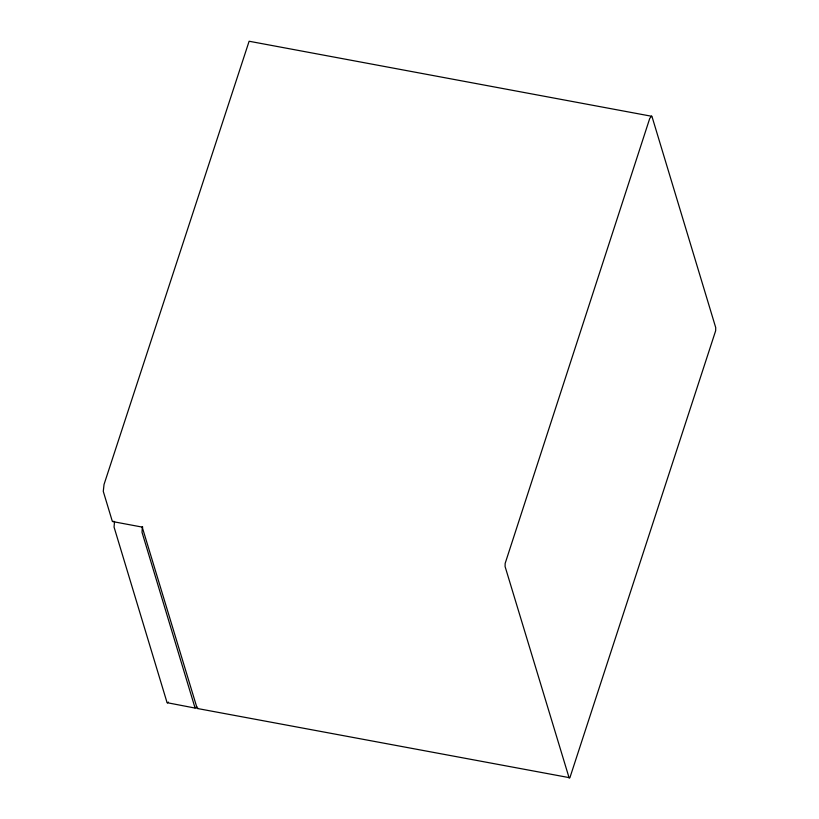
<?xml version="1.0" encoding="UTF-8"?>
<svg xmlns="http://www.w3.org/2000/svg" width="819" height="819" viewBox="0 0 819 819"><rect width="100%" height="100%" fill="white"/><g stroke="black" fill="none" stroke-linecap="round" stroke-linejoin="round"><path stroke-width="1.23" d="M142.26 527.917L142.025 532.309L195.045 707.913L196.836 706.654M114.527 521.427L114.056 527.078L167.076 702.682L195.332 708.118M168.458 702.108L167.363 702.886M113.319 521.273L112.336 521.365L103.276 491.38L104.033 484.479L249.119 41.247L651.924 116.318L715.724 327.62L715.652 330.763L569.881 777.753L197.195 708.466L142.168 526.945L142.782 527.108M197.901 708.169L197.195 708.466M651.637 116.114L649.733 118.458L505.159 563.4L505.088 566.543L569.174 778.05M112.612 521.56L142.455 527.139"/></g></svg>
